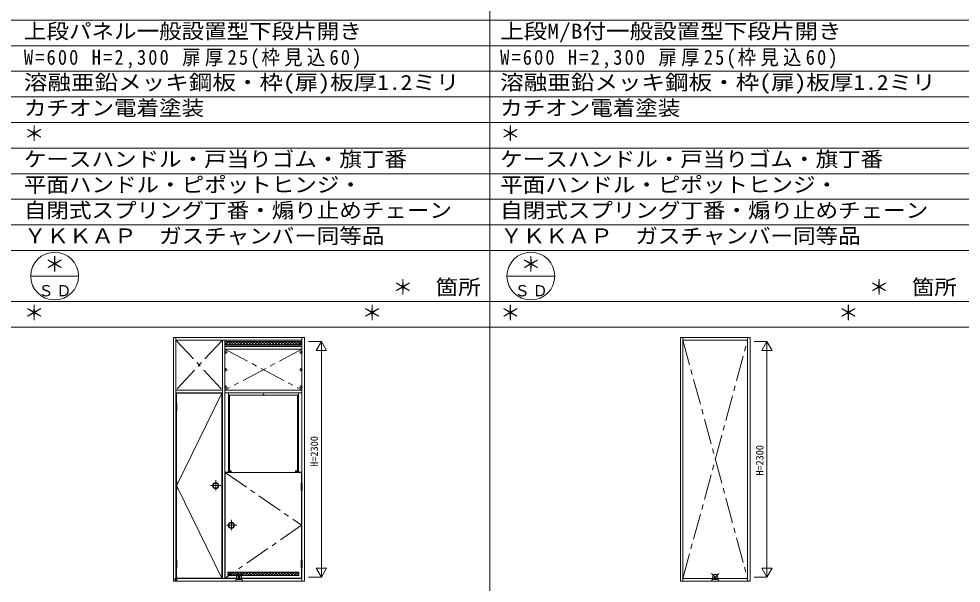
# Model space of a CAD drawing. Units: millimetres, scale not verified. Extents: x -14862 to 14850, y -10512 to 10500.
# Drawn here: x -9249 to -49, y -5542 to -30 of the extents above; entities that cross this region are included whole.
import ezdxf
from ezdxf.enums import TextEntityAlignment as Align

# ---------------------------------------------------------------- set-up
doc = ezdxf.new("R2010")
doc.units = ezdxf.units.MM
doc.header["$LTSCALE"] = 50
doc.header["$PDMODE"] = 32
doc.header["$PDSIZE"] = 25
doc.linetypes.add('CHAIN1', pattern=[8, 5, -1, 1, -1])
doc.layers.add('0-0_0', color=7, linetype='Continuous')
for name, color, linetype, lineweight in [('0-1_USER1', 7, 'Continuous', 9), ('0-3_YKK_11', 7, 'Continuous', 9), ('0-4_YKK_12', 2, 'Continuous', 9), ('0-5_YSS_K', 4, 'Continuous', 9), ('0-6_YKK_13', 3, 'Continuous', 9)]:
    doc.layers.add(name, color=color, linetype=linetype, lineweight=lineweight)
doc.styles.add('ＭＳ ゴシック', font='')
doc.styles.get('ＭＳ ゴシック').set_extended_font_data('MS Gothic')

msp = doc.modelspace()

# ---------------------------------------------------------------- linework, layer by layer
at = {"layer": '0-1_USER1'}
for p, q in [((-4649.96, -8247.06), (-4649.96, 9617.94)), ((-13949.96, -42.06), (13950.04, -42.06)), ((-13949.96, -292.06), (13950.04, -292.06)), ((-13949.96, -542.06), (13950.04, -542.06)), ((-13949.96, -792.06), (13950.04, -792.06)), ((-13949.96, -1042.06), (13950.04, -1042.06)), ((-13949.96, -1292.06), (13950.04, -1292.06)), ((-13949.96, -1542.06), (13950.04, -1542.06)), ((-13949.96, -1792.06), (13950.04, -1792.06)), ((-13949.96, -2042.06), (13950.04, -2042.06)), ((-13949.96, -2292.06), (13950.04, -2292.06)), ((-9133.29, -2542.06), (-8666.63, -2542.06)), ((-4483.29, -2542.06), (-4016.63, -2542.06)), ((-13949.96, -2792.06), (13950.04, -2792.06)), ((-13949.96, -3042.06), (13950.04, -3042.06))]:
    msp.add_line(p, q, dxfattribs=at)
for centre in [(-8899.96, -2542.06), (-4249.96, -2542.06)]:
    msp.add_circle(centre, 233.33, dxfattribs=at)
at = {"layer": '0-3_YKK_11'}
for p, q in [((-7135.32, -5446.21), (-7064.61, -5516.92)), ((-7135.32, -5516.92), (-7064.61, -5446.21)), ((-2485.32, -5446.21), (-2414.61, -5516.92)), ((-2485.32, -5516.92), (-2414.61, -5446.21))]:
    msp.add_line(p, q, dxfattribs=at)
for centre in [(-7099.96, -5481.56), (-2449.96, -5481.56)]:
    msp.add_circle(centre, 25, dxfattribs=at)
at = {"layer": '0-4_YKK_12'}
for p, q in [((-6419.96, -3181.56), (-6294.96, -3181.56)), ((-6294.96, -3181.56), (-6344.96, -3268.17)), ((-6294.96, -3181.56), (-6294.96, -5481.56)), ((-2069.96, -3181.56), (-1944.96, -3181.56)), ((-1944.96, -3181.56), (-1944.96, -5481.56)), ((-1894.96, -3268.17), (-1944.96, -3181.56)), ((-1944.96, -5481.56), (-1994.96, -5394.96)), ((-1994.96, -5394.96), (-1894.96, -5394.96)), ((-1894.96, -5394.96), (-1944.96, -5481.56)), ((-6419.96, -5481.56), (-6294.96, -5481.56)), ((-2069.96, -5481.56), (-1944.96, -5481.56))]:
    msp.add_line(p, q, dxfattribs=at)
for points in [[(-6344.96, -3268.17), (-6244.96, -3268.17), (-6294.96, -3181.56)], [(-1944.96, -3181.56), (-1994.96, -3268.17), (-1894.96, -3268.17)]]:
    msp.add_lwpolyline(points, dxfattribs=at)
msp.add_lwpolyline([(-6344.96, -5394.96), (-6244.96, -5394.96), (-6294.96, -5481.56)], close=True, dxfattribs=at)
at = {"layer": '0-5_YSS_K'}
for p, q in [((-7739.96, -5521.56), (-7739.96, -3141.56)), ((-6459.96, -3141.56), (-7739.96, -3141.56)), ((-7714.96, -3141.56), (-7714.96, -3783.37)), ((-6484.96, -3166.56), (-7714.96, -3166.56)), ((-7262.46, -5496.56), (-7262.46, -3166.56)), ((-7237.46, -5496.56), (-7237.46, -3166.56)), ((-6494.96, -3182.56), (-7227.46, -3182.56)), ((-7198.93, -3182.56), (-7227.46, -3211.09)), ((-7227.46, -3182.56), (-7227.46, -3215.56)), ((-7205.39, -3215.56), (-7227.46, -3193.5)), ((-7227.46, -3215.56), (-6494.96, -3215.56)), ((-7177.11, -3215.56), (-7210.11, -3182.56)), ((-7170.65, -3182.56), (-7203.65, -3215.56)), ((-7183.39, -3215.56), (-7183.46, -3215.5)), ((-7148.82, -3215.56), (-7181.82, -3182.56)), ((-7142.36, -3182.56), (-7175.36, -3215.56)), ((-7120.54, -3215.56), (-7153.54, -3182.56)), ((-7114.08, -3182.56), (-7147.08, -3215.56)), ((-7092.26, -3215.56), (-7125.26, -3182.56)), ((-7085.79, -3182.56), (-7118.79, -3215.56)), ((-7063.97, -3215.56), (-7096.97, -3182.56)), ((-7057.51, -3182.56), (-7090.51, -3215.56)), ((-7035.69, -3215.56), (-7068.69, -3182.56)), ((-7029.23, -3182.56), (-7062.23, -3215.56)), ((-7007.4, -3215.56), (-7040.4, -3182.56)), ((-7000.94, -3182.56), (-7033.94, -3215.56)), ((-6979.12, -3215.56), (-7012.12, -3182.56)), ((-6972.66, -3182.56), (-7005.66, -3215.56)), ((-6950.83, -3215.56), (-6983.83, -3182.56)), ((-6944.37, -3182.56), (-6977.37, -3215.56)), ((-6922.55, -3215.56), (-6955.55, -3182.56)), ((-6916.09, -3182.56), (-6949.09, -3215.56)), ((-6894.27, -3215.56), (-6927.27, -3182.56)), ((-6887.8, -3182.56), (-6920.8, -3215.56)), ((-6865.98, -3215.56), (-6898.98, -3182.56)), ((-6859.52, -3182.56), (-6892.52, -3215.56)), ((-6837.7, -3215.56), (-6870.7, -3182.56)), ((-6831.24, -3182.56), (-6864.24, -3215.56)), ((-6809.41, -3215.56), (-6842.41, -3182.56)), ((-6802.95, -3182.56), (-6835.95, -3215.56)), ((-6781.13, -3215.56), (-6814.13, -3182.56)), ((-6774.67, -3182.56), (-6807.67, -3215.56)), ((-6752.84, -3215.56), (-6785.84, -3182.56)), ((-6746.38, -3182.56), (-6779.38, -3215.56)), ((-6724.56, -3215.56), (-6757.56, -3182.56)), ((-6718.1, -3182.56), (-6751.1, -3215.56)), ((-6696.28, -3215.56), (-6729.28, -3182.56)), ((-6689.81, -3182.56), (-6722.81, -3215.56)), ((-6667.99, -3215.56), (-6700.99, -3182.56)), ((-6661.53, -3182.56), (-6694.53, -3215.56)), ((-6639.71, -3215.56), (-6672.71, -3182.56)), ((-6633.25, -3182.56), (-6666.24, -3215.56)), ((-6611.42, -3215.56), (-6644.42, -3182.56)), ((-6604.96, -3182.56), (-6637.96, -3215.56)), ((-6583.14, -3215.56), (-6616.14, -3182.56)), ((-6576.68, -3182.56), (-6609.68, -3215.56)), ((-6554.85, -3215.56), (-6587.85, -3182.56)), ((-6548.39, -3182.56), (-6581.39, -3215.56)), ((-6526.57, -3215.56), (-6559.57, -3182.56)), ((-6520.11, -3182.56), (-6553.11, -3215.56)), ((-6498.29, -3215.56), (-6531.29, -3182.56)), ((-6494.96, -3185.7), (-6524.82, -3215.56)), ((-6494.96, -3182.56), (-6494.96, -3215.56)), ((-6484.96, -3141.56), (-6484.96, -4561.56)), ((-6459.96, -3141.56), (-6459.96, -5521.56)), ((-2789.96, -3141.56), (-2789.96, -5521.56)), ((-2109.96, -3141.56), (-2789.96, -3141.56)), ((-2764.96, -3141.56), (-2764.96, -5521.56)), ((-2134.96, -3166.56), (-2764.96, -3166.56)), ((-2134.96, -5521.56), (-2134.96, -3141.56)), ((-2109.96, -5521.56), (-2109.96, -3141.56)), ((-7237.46, -3231.56), (-6484.96, -3231.56)), ((-7237.46, -3256.56), (-6484.96, -3256.56)), ((-7714.96, -3656.57), (-7262.46, -3656.57)), ((-7237.46, -3656.57), (-6484.96, -3656.57)), ((-7714.96, -3681.57), (-7262.46, -3681.57)), ((-7266.46, -3684.57), (-7710.96, -3684.57)), ((-7710.96, -3684.57), (-7710.96, -3784.57)), ((-7707.96, -4582.78), (-7266.46, -3684.57)), ((-7266.46, -5491.56), (-7266.46, -3684.57)), ((-7237.46, -3681.57), (-6484.96, -3681.57)), ((-7202.46, -4458.56), (-7202.46, -3681.57)), ((-7202.46, -3706.17), (-6519.96, -3706.17)), ((-7192.46, -4458.56), (-7192.46, -3706.17)), ((-6529.96, -4458.56), (-6529.96, -3706.17)), ((-6519.96, -4458.56), (-6519.96, -3681.57)), ((-7714.96, -3859.37), (-7714.96, -4550.06)), ((-7710.96, -3859.37), (-7710.96, -4550.06)), ((-7174.96, -4458.56), (-7237.46, -4458.56)), ((-6488.96, -4461.56), (-7233.46, -4461.56)), ((-7233.46, -5491.56), (-7233.46, -4461.56)), ((-7192.46, -4443.56), (-7174.96, -4443.56)), ((-7174.96, -4458.56), (-7174.96, -4443.56)), ((-6529.96, -4443.56), (-6547.46, -4443.56)), ((-6547.46, -4458.56), (-6547.46, -4443.56)), ((-6547.46, -4458.56), (-6484.96, -4458.56)), ((-6488.96, -4461.56), (-6488.96, -4561.56)), ((-7707.96, -4593.34), (-7266.46, -5491.56)), ((-7714.96, -4626.07), (-7714.96, -5315.56)), ((-7710.96, -4626.07), (-7710.96, -5315.56)), ((-6488.96, -4637.56), (-6488.96, -5315.56)), ((-6484.96, -4637.56), (-6484.96, -5315.56)), ((-7714.96, -5391.56), (-7714.96, -5521.56)), ((-7710.96, -5391.56), (-7710.96, -5491.56)), ((-6488.96, -5391.56), (-6488.96, -5491.56)), ((-6484.96, -5391.56), (-6484.96, -5521.56)), ((-6643.96, -5496.56), (-7714.96, -5496.56)), ((-7266.46, -5491.56), (-7710.96, -5491.56)), ((-6484.96, -5496.56), (-7259.96, -5496.56)), ((-6488.96, -5491.56), (-7233.46, -5491.56)), ((-6513.96, -5433.56), (-7208.46, -5433.56)), ((-7208.46, -5466.56), (-7208.46, -5433.56)), ((-7179.36, -5433.56), (-7208.46, -5462.66)), ((-7196.68, -5466.56), (-7208.46, -5454.78)), ((-6513.96, -5466.56), (-7208.46, -5466.56)), ((-7168.39, -5466.56), (-7201.39, -5433.56)), ((-7151.08, -5433.56), (-7184.08, -5466.56)), ((-7140.11, -5466.56), (-7173.11, -5433.56)), ((-7122.79, -5433.56), (-7155.79, -5466.56)), ((-7111.82, -5466.56), (-7144.82, -5433.56)), ((-7094.51, -5433.56), (-7127.51, -5466.56)), ((-7083.54, -5466.56), (-7116.54, -5433.56)), ((-7066.23, -5433.56), (-7099.22, -5466.56)), ((-7055.26, -5466.56), (-7088.26, -5433.56)), ((-7055.26, -5466.56), (-7088.26, -5433.56)), ((-7037.94, -5433.56), (-7070.94, -5466.56)), ((-7026.97, -5466.56), (-7059.97, -5433.56)), ((-7009.66, -5433.56), (-7042.66, -5466.56)), ((-6998.69, -5466.56), (-7031.69, -5433.56)), ((-6981.37, -5433.56), (-7014.37, -5466.56)), ((-6970.4, -5466.56), (-7003.4, -5433.56)), ((-6953.09, -5433.56), (-6986.09, -5466.56)), ((-6942.12, -5466.56), (-6975.12, -5433.56)), ((-6924.8, -5433.56), (-6957.8, -5466.56)), ((-6913.83, -5466.56), (-6946.83, -5433.56)), ((-6896.52, -5433.56), (-6929.52, -5466.56)), ((-6885.55, -5466.56), (-6918.55, -5433.56)), ((-6868.24, -5433.56), (-6901.24, -5466.56)), ((-6857.27, -5466.56), (-6890.27, -5433.56)), ((-6839.95, -5433.56), (-6872.95, -5466.56)), ((-6828.98, -5466.56), (-6861.98, -5433.56)), ((-6811.67, -5433.56), (-6844.67, -5466.56)), ((-6800.7, -5466.56), (-6833.7, -5433.56)), ((-6783.38, -5433.56), (-6816.38, -5466.56)), ((-6772.41, -5466.56), (-6805.41, -5433.56)), ((-6755.1, -5433.56), (-6788.1, -5466.56)), ((-6744.13, -5466.56), (-6777.13, -5433.56)), ((-6726.81, -5433.56), (-6759.81, -5466.56)), ((-6715.84, -5466.56), (-6748.84, -5433.56)), ((-6698.53, -5433.56), (-6731.53, -5466.56)), ((-6687.56, -5466.56), (-6720.56, -5433.56)), ((-6670.24, -5433.56), (-6703.25, -5466.56)), ((-6659.28, -5466.56), (-6692.28, -5433.56)), ((-6641.96, -5433.56), (-6674.96, -5466.56)), ((-6630.99, -5466.56), (-6663.99, -5433.56)), ((-6613.68, -5433.56), (-6646.68, -5466.56)), ((-6602.71, -5466.56), (-6635.71, -5433.56)), ((-6585.39, -5433.56), (-6618.39, -5466.56)), ((-6574.42, -5466.56), (-6607.42, -5433.56)), ((-6557.11, -5433.56), (-6590.11, -5466.56)), ((-6546.14, -5466.56), (-6579.14, -5433.56)), ((-6528.82, -5433.56), (-6561.82, -5466.56)), ((-6517.85, -5466.56), (-6550.85, -5433.56)), ((-6513.96, -5446.98), (-6533.54, -5466.56)), ((-6513.96, -5442.17), (-6522.57, -5433.56)), ((-6513.96, -5433.56), (-6513.96, -5466.56)), ((-2764.96, -5496.56), (-2134.96, -5496.56)), ((-6459.96, -5521.56), (-7739.96, -5521.56)), ((-2789.96, -5521.56), (-2109.96, -5521.56))]:
    msp.add_line(p, q, dxfattribs=at)
at = {"layer": '0-5_YSS_K', "linetype": 'CHAIN1'}
for p, q in [((-7262.46, -3166.56), (-7714.96, -3656.57)), ((-7714.96, -3166.56), (-7262.46, -3656.57)), ((-2764.96, -5496.56), (-2134.96, -3166.56)), ((-2764.96, -3166.56), (-2134.96, -5496.56)), ((-7242.46, -3286.56), (-7212.46, -3286.56)), ((-6484.96, -3256.56), (-7237.46, -3656.57)), ((-7237.46, -3256.56), (-6484.96, -3656.57)), ((-7227.46, -3301.56), (-7227.46, -3271.56)), ((-6509.96, -3286.56), (-6479.96, -3286.56)), ((-6494.96, -3301.56), (-6494.96, -3271.56)), ((-7242.46, -3456.56), (-7212.46, -3456.56)), ((-7227.46, -3471.56), (-7227.46, -3441.56)), ((-6509.96, -3456.56), (-6479.96, -3456.56)), ((-6494.96, -3471.56), (-6494.96, -3441.56)), ((-7242.46, -3626.57), (-7212.46, -3626.57)), ((-7227.46, -3641.57), (-7227.46, -3611.57)), ((-6509.96, -3626.57), (-6479.96, -3626.57)), ((-6494.96, -3641.57), (-6494.96, -3611.57)), ((-6867.98, -3700.17), (-6854.4, -3700.17)), ((-6861.21, -3707.5), (-6861.21, -3692.21)), ((-7233.46, -4461.56), (-6488.96, -4976.56)), ((-7187.73, -4448.56), (-7174.15, -4448.56)), ((-7180.96, -4455.89), (-7180.96, -4440.61)), ((-6534.69, -4448.56), (-6548.27, -4448.56)), ((-6541.46, -4455.89), (-6541.46, -4440.61)), ((-6488.96, -4976.56), (-7233.46, -5491.56))]:
    msp.add_line(p, q, dxfattribs=at)
at = {"layer": '0-5_YSS_K'}
for centre, radius in [((-7227.46, -3286.56), 3.5), ((-6494.96, -3286.56), 3.5), ((-7227.46, -3456.56), 3.5), ((-6494.96, -3456.56), 3.5), ((-7227.46, -3626.57), 3.5), ((-6494.96, -3626.57), 3.5), ((-6861.21, -3700.17), 2.5), ((-7180.96, -4448.56), 2.5), ((-6541.46, -4448.56), 2.5)]:
    msp.add_circle(centre, radius, dxfattribs=at)
msp.add_point((-7714.96, -5501.56), dxfattribs=at)
at = {"layer": '0-6_YKK_13'}
for p, q in [((-7707.96, -3784.57), (-7717.96, -3784.57)), ((-7717.96, -3784.57), (-7717.96, -3860.57)), ((-7707.96, -3822.57), (-7717.96, -3822.57)), ((-7707.96, -3860.57), (-7717.96, -3860.57)), ((-7707.96, -3860.57), (-7707.96, -3784.57)), ((-7707.96, -4550.06), (-7717.96, -4550.06)), ((-7717.96, -4550.06), (-7717.96, -4626.07)), ((-7707.96, -4588.06), (-7717.96, -4588.06)), ((-7707.96, -4626.07), (-7707.96, -4550.06)), ((-6491.96, -4637.56), (-6491.96, -4561.56)), ((-6491.96, -4561.56), (-6481.96, -4561.56)), ((-6491.96, -4599.56), (-6481.96, -4599.56)), ((-6481.96, -4561.56), (-6481.96, -4637.56)), ((-7707.96, -4626.07), (-7717.96, -4626.07)), ((-6491.96, -4637.56), (-6481.96, -4637.56)), ((-7707.96, -5315.56), (-7717.96, -5315.56)), ((-7717.96, -5315.56), (-7717.96, -5391.56)), ((-7707.96, -5391.56), (-7707.96, -5315.56)), ((-6491.96, -5315.56), (-6481.96, -5315.56)), ((-6491.96, -5391.56), (-6491.96, -5315.56)), ((-6481.96, -5315.56), (-6481.96, -5391.56)), ((-7707.96, -5353.56), (-7717.96, -5353.56)), ((-7707.96, -5391.56), (-7717.96, -5391.56)), ((-6491.96, -5353.56), (-6481.96, -5353.56)), ((-6491.96, -5391.56), (-6481.96, -5391.56))]:
    msp.add_line(p, q, dxfattribs=at)
at = {"layer": '0-6_YKK_13', "linetype": 'CHAIN1'}
for p, q in [((-7276.92, -4588.06), (-7378.01, -4588.06)), ((-7326.52, -4534.4), (-7326.52, -4635.49)), ((-7173.4, -4922.9), (-7173.4, -5023.99)), ((-7223.01, -4976.56), (-7121.92, -4976.56))]:
    msp.add_line(p, q, dxfattribs=at)
at = {"layer": '0-6_YKK_13'}
for centre, radius in [((-7326.52, -4588.06), 30), ((-7326.52, -4588.06), 25), ((-7173.4, -4976.56), 30), ((-7173.4, -4976.56), 25)]:
    msp.add_circle(centre, radius, dxfattribs=at)

# ---------------------------------------------------------------- texts
at = {"layer": '0-0_0', "style": 'ＭＳ ゴシック'}
for s, width, p in [('上段パネル一般設置型下段片開き', 1.1, (-9199.96, -267.06)), ('上段M/B付一般設置型下段片開き', 1.15, (-4549.96, -267.06)), ('溶融亜鉛メッキ鋼板・枠(扉)板厚1.2ミリ', 1.15, (-9199.96, -767.06)), ('溶融亜鉛メッキ鋼板・枠(扉)板厚1.2ミリ', 1.15, (-4549.96, -767.06)), ('カチオン電着塗装', 1.1, (-9199.96, -1017.06)), ('カチオン電着塗装', 1.1, (-4549.96, -1017.06)), ('ケースハンドル・戸当りゴム・旗丁番', 1.1, (-9199.96, -1517.06)), ('ケースハンドル・戸当りゴム・旗丁番', 1.1, (-4549.96, -1517.06)), ('平面ハンドル・ピポットヒンジ・', 1.1, (-9199.96, -1767.06)), ('平面ハンドル・ピポットヒンジ・', 1.1, (-4549.96, -1767.06)), ('自閉式スプリング丁番・煽り止めチェーン', 1.1, (-9199.96, -2017.06)), ('自閉式スプリング丁番・煽り止めチェーン', 1.1, (-4549.96, -2017.06)), ('ＹＫＫＡＰ\u3000ガスチャンバー同等品', 1.1, (-9199.96, -2267.06)), ('ＹＫＫＡＰ\u3000ガスチャンバー同等品', 1.1, (-4549.96, -2267.06))]:
    msp.add_text(s, height=146.6, dxfattribs=dict(at, width=width)).set_placement(p, align=Align.BOTTOM_LEFT)
for p in [(-9199.96, -1267.06), (-4549.96, -1267.06), (-8999.96, -2542.06), (-4349.96, -2542.06), (-5599.96, -2767.06), (-949.96, -2767.06), (-9199.96, -3017.06), (-5899.96, -3017.06), (-4549.96, -3017.06), (-1249.96, -3017.06)]:
    msp.add_text('＊', height=146.6, dxfattribs=at).set_placement(p, align=Align.BOTTOM_LEFT)
at = {"layer": '0-0_0', "char_height": 146.6, "attachment_point": 7, "style": 'ＭＳ ゴシック'}
for insert in [(-9199.96, -517.06), (-4549.96, -517.06)]:
    msp.add_mtext('\\T1.23;\\W0.9;W=600\\~H=2,300\\~扉厚25(枠見込60)', dxfattribs=dict(at, insert=insert))
at = {"layer": '0-1_USER1', "style": 'ＭＳ ゴシック', "width": 1.1}
for p in [(-5179.96, -2767.06), (-529.96, -2767.06)]:
    msp.add_text('箇所', height=146.6, dxfattribs=at).set_placement(p, align=Align.BOTTOM_LEFT)
at = {"layer": '0-1_USER1', "char_height": 110, "attachment_point": 7, "style": 'ＭＳ ゴシック'}
for insert in [(-9059.96, -2742.06), (-4409.96, -2742.06)]:
    msp.add_mtext('\\T1.17;ＳＤ', dxfattribs=dict(at, insert=insert))
at = {"layer": '0-4_YKK_12', "color": 4, "style": 'ＭＳ ゴシック'}
for p in [(-6306.96, -4404.56), (-1956.96, -4491.56)]:
    msp.add_text('H=2300', height=73.31, rotation=90, dxfattribs=at).set_placement(p, align=Align.BOTTOM_LEFT)

doc.saveas('drawing.dxf')
